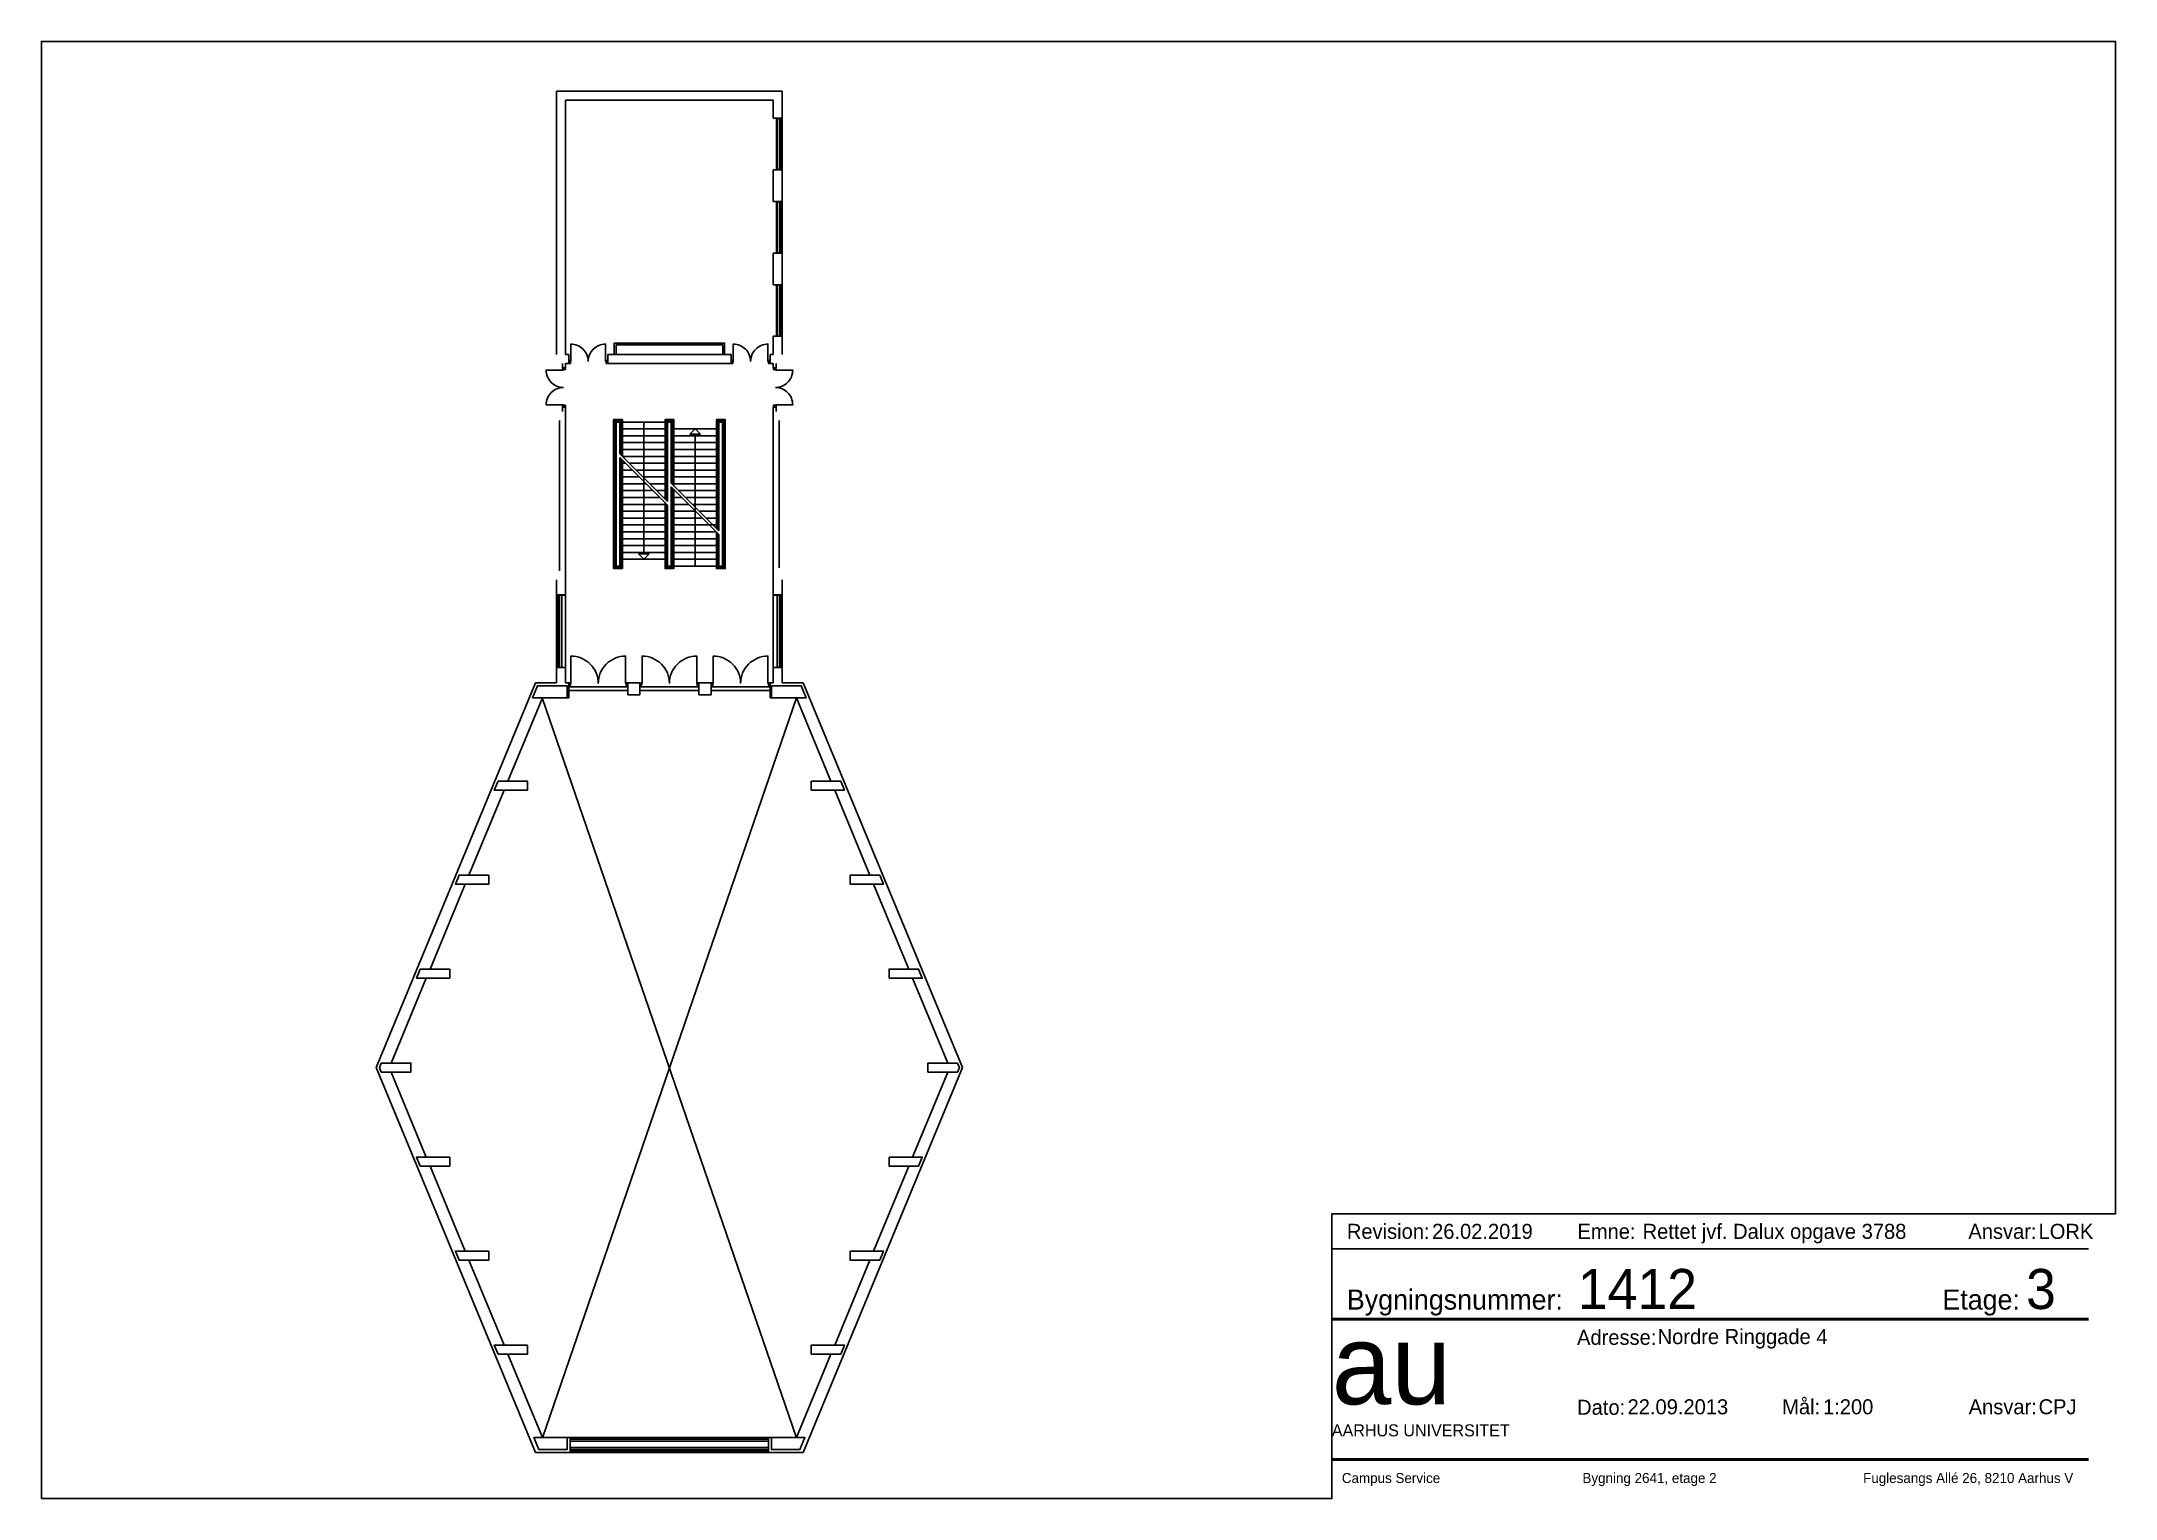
# Paper-space layout 'A3_pdf_liggende' of a CAD drawing. Header units: millimetres. Extents: x 0 to 414, y 0 to 291.
# The model-space entities are those that its viewports show. They can reach past a viewport. Long polylines and large blocks are cut down to what shows.
import ezdxf

# ---------------------------------------------------------------- set-up
doc = ezdxf.new("R2010")
doc.units = ezdxf.units.MM
doc.header["$LTSCALE"] = 100
doc.linetypes.add('HIDDEN', pattern=[5, 4, -1])
for name, color, linetype in [('A12----', 1, 'Continuous'), ('A21----', 7, 'Continuous'), ('a22--l-', 1, 'Continuous'), ('A22--U-', 3, 'Continuous'), ('A24----', 1, 'Continuous'), ('A314---', 1, 'Continuous'), ('A314-S-', 8, 'Continuous'), ('A321---', 1, 'Continuous'), ('A36----', 1, 'Continuous')]:
    doc.layers.add(name, color=color, linetype=linetype)
doc.layers.add('tegningsopsætning', color=7, linetype='Continuous', lineweight=50)
doc.styles.add('ISO', font='ISO')
doc.styles.add('tegningshoved str 3', font='', dxfattribs={"height": 3})
doc.styles.add('tegningshoved str 8', font='', dxfattribs={"height": 8})
doc.styles.get('tegningshoved str 3').set_extended_font_data('AU Passata')
doc.styles.get('tegningshoved str 8').set_extended_font_data('AU Passata')

# ---------------------------------------------------------------- blocks, each defined once
blk = doc.blocks.new('Tegningshoved')
at = {"layer": 'tegningsopsætning'}
for points in [[(0, 28), (151, 28)], [(0, 0), (151, 0)]]:
    blk.add_lwpolyline(points, dxfattribs=at)
at = {"layer": 'tegningsopsætning', "attachment_point": 1}
for s, width, heights, insert, char_height in [('{\\fAU Passata|b0|i0|c0|p34;Bygningsnummer:}', 14.039, [-5.33], (3, 33.89), 4), ('{\\fAU Passata|b0|i0|c0|p34;Etage:}', 14.039, [-5.33], (121.82, 33.89), 4), ('{\\fAU Passata|b0|i0|c0|p34;Adresse:}', 14.039, [-3], (48.92, 25.86), 3), ('{\\fAU Passata|b0|i0|c0|p34;Mål:}', 14.039, [-3], (89.85, 12), 3), ('{\\fAU Passata|b0|i0|c0|p34;Dato:}', 14.039, [-3], (48.94, 11.9), 3), ('{\\fAU Passata|b0|i0|c0|p34;Ansvar:}', 14.039, [-3], (127.06, 12), 3), ('{\\fAU Passata|b0|i0|c0|p34;AARHUS UNIVERSITET}', 76.8942, [-2.4], (0, 7), 2.4)]:
    blk.add_mtext_dynamic_manual_height_columns(s, width=width, gutter_width=1250, heights=heights, dxfattribs=dict(at, insert=insert, char_height=char_height))
at = {"layer": 'tegningsopsætning', "attachment_point": 1, "style": 'ISO'}
for s, width, heights, insert, char_height in [('{\\fAU Peto|b0|i0|c0|p82;au}', 20.8914, [10], (0, 27), 16), ('{\\fAU Passata Light|b0|i0|c0|p34;Campus Service^I^I^I^IBygning 2641, etage 2^I^I^I^IFuglesangs Allé 26, 8210 Aarhus V}', 148.2946, [-5.71], (2, -2.71), 2)]:
    blk.add_mtext_dynamic_manual_height_columns(s, width=width, gutter_width=1250, heights=heights, dxfattribs=dict(at, insert=insert, char_height=char_height))
blk = doc.blocks.new('aml. tegningshoved blok')
blk.add_blockref('Tegningshoved', (-156.36, 7.8))
at = {"layer": 'tegningsopsætning'}
for tag, p, height, style in [('XXXX', (-107.28, 37.8), 8, 'tegningshoved str 8'), ('X', (-17.84, 37.8), 8, 'tegningshoved str 8'), ('XXX', (-91.36, 30.8), 3, 'tegningshoved str 3'), ('XX.XX.2012', (-97.36, 16.8), 3, 'tegningshoved str 3'), ('1:XXX', (-58.36, 16.8), 3, 'tegningshoved str 3'), ('XXX', (-15.36, 16.8), 3, 'tegningshoved str 3')]:
    blk.add_attdef(tag, p, '', height=height, dxfattribs=dict(at, style=style))
blk = doc.blocks.new('Rev. blok')
for points in [[(-151, 11), (0, 11)], [(-151, 4), (0, 4)]]:
    blk.add_lwpolyline(points)
at = {"char_height": 3, "attachment_point": 1, "style": 'tegningshoved str 3'}
for s, insert in [('Revision:', (-148, 9)), ('Emne:', (-102, 9)), ('Ansvar:', (-24, 9))]:
    blk.add_mtext_dynamic_manual_height_columns(s, width=7, gutter_width=15, heights=[-3], dxfattribs=dict(at, insert=insert))
at = {"style": 'tegningshoved str 3'}
for tag, p in [('XX.XX.2012', (-131, 6)), ('XXX', (-89, 6)), ('XXX', (-10, 6))]:
    blk.add_attdef(tag, p, '', height=3, dxfattribs=at)
blk = doc.blocks.new('PIL')
for p, q in [((0, 0), (-212, -212)), ((0, 0), (212, -212)), ((-212, -212), (212, -212))]:
    blk.add_line(p, q)
blk = doc.blocks.new('DD156')
for points in [[(20, 110), (70, 110), (70, 0), (20, 0)], [(1540, 0), (1540, 110), (1490, 110), (1490, 0)]]:
    blk.add_lwpolyline(points, close=True)
for points in [[(780, 30, -0.414214), (90, -660), (90, 30)], [(780, 30, 0.414214), (1470, -660), (1470, 30)]]:
    blk.add_lwpolyline(points, format="xyb")
blk = doc.blocks.new('V206')
for p, q in [((2050, 110), (10, 110)), ((2050, 50), (10, 50))]:
    blk.add_line(p, q)
blk.add_lwpolyline([(2050, 0), (2050, 230), (10, 230), (10, 0)], close=True)
blk = doc.blocks.new('V206A3')
for p, q in [((2060, 205), (0, 205)), ((2060, 55), (0, 55))]:
    blk.add_line(p, q)
blk = doc.blocks.new('DD236')
for points in [[(20, 110), (70, 110), (70, 0), (20, 0)], [(2340, 0), (2340, 110), (2290, 110), (2290, 0)]]:
    blk.add_lwpolyline(points, close=True)
for points in [[(1180, 30, -0.414214), (90, -1060), (90, 30)], [(1180, 30, 0.414214), (2270, -1060), (2270, 30)]]:
    blk.add_lwpolyline(points, format="xyb")

msp = doc.modelspace()

# ---------------------------------------------------------------- linework, layer by layer
at = {"layer": 'A12----'}
for points in [[(-139078297, 257882677), (-139077117, 257882677), (-139077117, 257882197), (-139078496, 257882197)], [(-139068957, 257882677), (-139068957, 257882197), (-139067579, 257882197), (-139067777, 257882677)], [(-139078695, 257878507), (-139080024, 257878507), (-139079875, 257878867), (-139078695, 257878867)], [(-139067380, 257878507), (-139066051, 257878507), (-139066200, 257878867), (-139067380, 257878867)], [(-139080248, 257874757), (-139081576, 257874757), (-139081427, 257875117), (-139080248, 257875117)], [(-139065827, 257874757), (-139064498, 257874757), (-139064647, 257875117), (-139065827, 257875117)], [(-139081800, 257871007), (-139083129, 257871007), (-139082980, 257871367), (-139081800, 257871367)], [(-139064274, 257871007), (-139062945, 257871007), (-139063094, 257871367), (-139064274, 257871367)], [(-139084533, 257867617), (-139083353, 257867617), (-139083353, 257867257), (-139084533, 257867257), (-139084607, 257867437)], [(-139061542, 257867617), (-139062721, 257867617), (-139062721, 257867257), (-139061542, 257867257), (-139061467, 257867437)], [(-139081800, 257863867), (-139083129, 257863867), (-139082980, 257863507), (-139081800, 257863507)], [(-139064274, 257863867), (-139062945, 257863867), (-139063094, 257863507), (-139064274, 257863507)], [(-139080248, 257860117), (-139081576, 257860117), (-139081427, 257859757), (-139080248, 257859757)], [(-139065827, 257860117), (-139064498, 257860117), (-139064647, 257859757), (-139065827, 257859757)], [(-139078695, 257856367), (-139080024, 257856367), (-139079875, 257856007), (-139078695, 257856007)], [(-139067380, 257856367), (-139066051, 257856367), (-139066200, 257856007), (-139067380, 257856007)], [(-139077117, 257852677), (-139078446, 257852677), (-139078247, 257852197), (-139077117, 257852197)], [(-139068957, 257852677), (-139067628, 257852677), (-139067827, 257852197), (-139068957, 257852197)]]:
    msp.add_lwpolyline(points, close=True, dxfattribs=at)
at = {"layer": 'A21----'}
for p, q in [((-139068537, 257906397), (-139077537, 257906397)), ((-139077537, 257906397), (-139077537, 257895897)), ((-139068537, 257905317), (-139068537, 257906397)), ((-139068897, 257906037), (-139077177, 257906037)), ((-139077177, 257906037), (-139077177, 257895897)), ((-139068897, 257905317), (-139068897, 257906037)), ((-139068537, 257905317), (-139068897, 257905317)), ((-139068537, 257903257), (-139068897, 257903257)), ((-139068897, 257901997), (-139068897, 257903257)), ((-139068537, 257901997), (-139068537, 257903257)), ((-139068537, 257901997), (-139068897, 257901997)), ((-139068537, 257899937), (-139068897, 257899937)), ((-139068897, 257898677), (-139068897, 257899937)), ((-139068537, 257898677), (-139068537, 257899937)), ((-139068537, 257898677), (-139068897, 257898677)), ((-139068537, 257896617), (-139068897, 257896617)), ((-139068897, 257895897), (-139068897, 257896617)), ((-139068537, 257895897), (-139068537, 257896617)), ((-139077297, 257895357), (-139077297, 257895537)), ((-139077177, 257895357), (-139077297, 257895357)), ((-139077177, 257895357), (-139077177, 257895537)), ((-139068897, 257895357), (-139068897, 257895537)), ((-139068897, 257895357), (-139068777, 257895357)), ((-139068777, 257895357), (-139068777, 257895537)), ((-139077297, 257893797), (-139077177, 257893797)), ((-139077297, 257893617), (-139077297, 257893797)), ((-139077177, 257886297), (-139077177, 257893797)), ((-139068897, 257886297), (-139068897, 257893797)), ((-139068777, 257893797), (-139068897, 257893797)), ((-139068777, 257893617), (-139068777, 257893797)), ((-139077417, 257887257), (-139077417, 257893257)), ((-139068657, 257887377), (-139068657, 257893257)), ((-139077537, 257886297), (-139077537, 257886897)), ((-139077537, 257886297), (-139077177, 257886297)), ((-139068897, 257886297), (-139068537, 257886297)), ((-139068537, 257886297), (-139068537, 257886897)), ((-139077537, 257883397), (-139077177, 257883397)), ((-139077537, 257883397), (-139077537, 257882797)), ((-139077177, 257883397), (-139077177, 257882797)), ((-139068897, 257883397), (-139068897, 257882797)), ((-139068897, 257883397), (-139068537, 257883397)), ((-139068537, 257883397), (-139068537, 257882797)), ((-139084737, 257867437), (-139078377, 257882797)), ((-139078106, 257882197), (-139079485, 257878867)), ((-139078377, 257882797), (-139077537, 257882797)), ((-139077177, 257882797), (-139077057, 257882797)), ((-139077117, 257882197), (-139077057, 257882197)), ((-139077057, 257882797), (-139077057, 257882197)), ((-139069017, 257882797), (-139069017, 257882197)), ((-139069017, 257882797), (-139068897, 257882797)), ((-139069017, 257882197), (-139068957, 257882197)), ((-139068537, 257882797), (-139067697, 257882797)), ((-139067968, 257882197), (-139066590, 257878867)), ((-139067697, 257882797), (-139061337, 257867437)), ((-139079634, 257878507), (-139081038, 257875117)), ((-139066440, 257878507), (-139065037, 257875117)), ((-139081187, 257874757), (-139082590, 257871367)), ((-139064888, 257874757), (-139063484, 257871367)), ((-139082740, 257871007), (-139084143, 257867617)), ((-139063335, 257871007), (-139061931, 257867617)), ((-139078377, 257852077), (-139084737, 257867437)), ((-139082740, 257863867), (-139084143, 257867257)), ((-139061337, 257867437), (-139067697, 257852077)), ((-139063335, 257863867), (-139061931, 257867257)), ((-139081187, 257860117), (-139082590, 257863507)), ((-139064888, 257860117), (-139063484, 257863507)), ((-139079634, 257856367), (-139081038, 257859757)), ((-139066440, 257856367), (-139065037, 257859757)), ((-139078106, 257852677), (-139079485, 257856007)), ((-139067968, 257852677), (-139066590, 257856007)), ((-139077117, 257852677), (-139076997, 257852677)), ((-139076997, 257852077), (-139076997, 257852677)), ((-139069077, 257852077), (-139069077, 257852677)), ((-139068957, 257852677), (-139069077, 257852677)), ((-139078377, 257852077), (-139076997, 257852077)), ((-139067697, 257852077), (-139069077, 257852077))]:
    msp.add_line(p, q, dxfattribs=at)
at = {"layer": 'A21----', "color": 15}
msp.add_line((-139076997, 257852077), (-139069077, 257852077), dxfattribs=at)
at = {"layer": 'A21----'}
for points in [[(-139067970, 257852672), (-139078108, 257882192)], [(-139078104, 257852672), (-139067966, 257882192)]]:
    msp.add_lwpolyline(points, dxfattribs=at)
at = {"layer": 'a22--l-'}
for points in [[(-139075237, 257895897), (-139075237, 257896347), (-139070837, 257896347), (-139070837, 257895897)], [(-139075166, 257895897), (-139075166, 257896276), (-139070908, 257896276), (-139070908, 257895897)]]:
    msp.add_lwpolyline(points, dxfattribs=at)
at = {"layer": 'A22--U-'}
for p, q in [((-139077177, 257895897), (-139077057, 257895897)), ((-139077177, 257895537), (-139077057, 257895537)), ((-139077057, 257895897), (-139077057, 257895537)), ((-139075497, 257895897), (-139075497, 257895537)), ((-139075497, 257895897), (-139070577, 257895897)), ((-139075497, 257895537), (-139070577, 257895537)), ((-139070577, 257895897), (-139070577, 257895537)), ((-139068897, 257895897), (-139069017, 257895897)), ((-139069017, 257895897), (-139069017, 257895537)), ((-139068897, 257895537), (-139069017, 257895537)), ((-139074697, 257882797), (-139074697, 257882317)), ((-139074697, 257882797), (-139074217, 257882797)), ((-139074697, 257882317), (-139074217, 257882317)), ((-139074217, 257882797), (-139074217, 257882317)), ((-139071857, 257882797), (-139071377, 257882797)), ((-139071857, 257882797), (-139071857, 257882317)), ((-139071857, 257882317), (-139071377, 257882317)), ((-139071377, 257882797), (-139071377, 257882317))]:
    msp.add_line(p, q, dxfattribs=at)
at = {"layer": 'A24----'}
for p, q in [((-139074912, 257893197), (-139073212, 257893197)), ((-139073212, 257892923), (-139074912, 257892923)), ((-139074062, 257893197), (-139074062, 257887933)), ((-139072862, 257892923), (-139071162, 257892923)), ((-139073212, 257892649), (-139074912, 257892649)), ((-139073212, 257892375), (-139074912, 257892375)), ((-139073212, 257892102), (-139074912, 257892102)), ((-139072862, 257892649), (-139071162, 257892649)), ((-139072862, 257892375), (-139071162, 257892375)), ((-139072862, 257892102), (-139071162, 257892102)), ((-139072012, 257887447), (-139072012, 257892711)), ((-139073212, 257891828), (-139074912, 257891828)), ((-139074780, 257891554), (-139074912, 257891554)), ((-139074506, 257891280), (-139074912, 257891280)), ((-139073212, 257891554), (-139074638, 257891554)), ((-139073212, 257891280), (-139074365, 257891280)), ((-139072862, 257891828), (-139071162, 257891828)), ((-139072862, 257891554), (-139071162, 257891554)), ((-139072862, 257891280), (-139071162, 257891280)), ((-139074232, 257891006), (-139074912, 257891006)), ((-139073958, 257890732), (-139074912, 257890732)), ((-139073685, 257890459), (-139074912, 257890459)), ((-139073212, 257891006), (-139074091, 257891006)), ((-139073212, 257890732), (-139073817, 257890732)), ((-139073212, 257890459), (-139073543, 257890459)), ((-139072862, 257891006), (-139071162, 257891006)), ((-139072862, 257890732), (-139071162, 257890732)), ((-139072862, 257890459), (-139072805, 257890459)), ((-139072664, 257890459), (-139071162, 257890459)), ((-139073411, 257890185), (-139074912, 257890185)), ((-139073212, 257889911), (-139074912, 257889911)), ((-139073212, 257889637), (-139074912, 257889637)), ((-139073212, 257890185), (-139073269, 257890185)), ((-139072862, 257890185), (-139072531, 257890185)), ((-139072862, 257889911), (-139072258, 257889911)), ((-139072862, 257889637), (-139071984, 257889637)), ((-139072390, 257890185), (-139071162, 257890185)), ((-139072116, 257889911), (-139071162, 257889911)), ((-139071842, 257889637), (-139071162, 257889637)), ((-139073212, 257889363), (-139074912, 257889363)), ((-139073212, 257889090), (-139074912, 257889090)), ((-139073212, 257888816), (-139074912, 257888816)), ((-139072862, 257889363), (-139071710, 257889363)), ((-139072862, 257889090), (-139071162, 257889090)), ((-139072862, 257888816), (-139071162, 257888816)), ((-139071568, 257889363), (-139071162, 257889363)), ((-139073212, 257888542), (-139074912, 257888542)), ((-139073212, 257888268), (-139074912, 257888268)), ((-139073212, 257887994), (-139074912, 257887994)), ((-139072862, 257888542), (-139071162, 257888542)), ((-139072862, 257888268), (-139071162, 257888268)), ((-139072862, 257887994), (-139071162, 257887994)), ((-139073212, 257887721), (-139074912, 257887721)), ((-139072862, 257887721), (-139071162, 257887721)), ((-139072862, 257887447), (-139071162, 257887447))]:
    msp.add_line(p, q, dxfattribs=at)
at = {"layer": 'A24----', "linetype": 'HIDDEN'}
for p, q in [((-139075012, 257891928), (-139073112, 257890028)), ((-139075012, 257891786), (-139073112, 257889886)), ((-139072962, 257890757), (-139071062, 257888857)), ((-139072962, 257890616), (-139071062, 257888716))]:
    msp.add_line(p, q, dxfattribs=at)
at = {"layer": 'A24----'}
for points in [[(-139074912, 257891686), (-139074912, 257887347), (-139075262, 257887347), (-139075262, 257893297), (-139074912, 257893297), (-139074912, 257891828)], [(-139074962, 257891736), (-139074962, 257887397), (-139075212, 257887397), (-139075212, 257893247), (-139074962, 257893247), (-139074962, 257891878)], [(-139075012, 257891928), (-139075012, 257893197), (-139075162, 257893197), (-139075162, 257887447), (-139075012, 257887447), (-139075012, 257891786)], [(-139072862, 257890657), (-139072862, 257893297), (-139073212, 257893297), (-139073212, 257890128)], [(-139072912, 257890707), (-139072912, 257893247), (-139073162, 257893247), (-139073162, 257890078)], [(-139072962, 257890757), (-139072962, 257893197), (-139073112, 257893197), (-139073112, 257890028)], [(-139071162, 257888816), (-139071162, 257887347), (-139070812, 257887347), (-139070812, 257893297), (-139071162, 257893297), (-139071162, 257888957)], [(-139071112, 257888766), (-139071112, 257887397), (-139070862, 257887397), (-139070862, 257893247), (-139071112, 257893247), (-139071112, 257888907)], [(-139071062, 257888716), (-139071062, 257887447), (-139070912, 257887447), (-139070912, 257893197), (-139071062, 257893197), (-139071062, 257888857)], [(-139073212, 257889986), (-139073212, 257887347), (-139072862, 257887347), (-139072862, 257890516)], [(-139073162, 257889936), (-139073162, 257887397), (-139072912, 257887397), (-139072912, 257890566)], [(-139073112, 257889886), (-139073112, 257887447), (-139072962, 257887447), (-139072962, 257890616)]]:
    msp.add_lwpolyline(points, dxfattribs=at)
at = {"layer": 'A314---'}
for p, q in [((-139077482, 257886297), (-139077482, 257883397)), ((-139077332, 257886297), (-139077332, 257883397)), ((-139068742, 257886297), (-139068742, 257883397)), ((-139068592, 257886297), (-139068592, 257883397)), ((-139069077, 257852677), (-139076997, 257852677)), ((-139069077, 257852527), (-139076997, 257852527)), ((-139069077, 257852282), (-139076997, 257852282)), ((-139069077, 257852132), (-139076997, 257852132))]:
    msp.add_line(p, q, dxfattribs=at)
at = {"layer": 'A314-S-'}
for p, q in [((-139077487, 257886287), (-139077487, 257883407)), ((-139077427, 257886287), (-139077427, 257883407)), ((-139068647, 257886287), (-139068647, 257883407)), ((-139068587, 257886287), (-139068587, 257883407)), ((-139076937, 257852677), (-139076937, 257852607)), ((-139069137, 257852677), (-139069137, 257852607)), ((-139076937, 257852127), (-139076937, 257852197)), ((-139069137, 257852127), (-139069137, 257852197))]:
    msp.add_line(p, q, dxfattribs=at)
for points in [[(-139077537, 257886287), (-139077177, 257886287), (-139077177, 257883407), (-139077537, 257883407)], [(-139068537, 257886287), (-139068897, 257886287), (-139068897, 257883407), (-139068537, 257883407)], [(-139069087, 257852607), (-139076987, 257852607), (-139076987, 257852677), (-139069087, 257852677)], [(-139069087, 257852197), (-139076987, 257852197), (-139076987, 257852127), (-139069087, 257852127)]]:
    msp.add_lwpolyline(points, close=True, dxfattribs=at)
at = {"layer": 'A36----'}
for points in [[(-139077057, 257882482), (-139077057, 257882632), (-139074697, 257882632), (-139074697, 257882482)], [(-139074217, 257882482), (-139074217, 257882632), (-139071857, 257882632), (-139071857, 257882482)], [(-139071377, 257882482), (-139071377, 257882632), (-139069017, 257882632), (-139069017, 257882482)]]:
    msp.add_lwpolyline(points, close=True, dxfattribs=at)

# ---------------------------------------------------------------- block references
at = {"layer": 'A24----'}
msp.add_blockref('PIL', (-139072012, 257892923), dxfattribs=at)
at = {"layer": 'A24----', "rotation": 180}
msp.add_blockref('PIL', (-139074062, 257887721), dxfattribs=at)
at = {"layer": 'A314---', "rotation": 90}
for p in [(-139068537, 257903257), (-139068537, 257899937), (-139068537, 257896617)]:
    msp.add_blockref('V206A3', p, dxfattribs=at)
at = {"layer": 'A314-S-', "rotation": 90}
for p in [(-139068537, 257903257), (-139068537, 257899937), (-139068537, 257896617)]:
    msp.add_blockref('V206', p, dxfattribs=at)
at = {"layer": 'A321---'}
for name, p, rotation in [('DD156', (-139075497, 257895647), 180), ('DD156', (-139069017, 257895647), 180), ('DD156', (-139077297, 257895357), 270), ('DD156', (-139068777, 257893797), 90), ('DD236', (-139074697, 257882797), 180), ('DD236', (-139071857, 257882797), 180), ('DD236', (-139069017, 257882797), 180)]:
    msp.add_blockref(name, p, dxfattribs=dict(at, rotation=rotation))

psp = doc.layouts.new('A3_pdf_liggende')

# ---------------------------------------------------------------- linework, layer by layer
at = {"layer": 'DEFPOINTS'}
psp.add_lwpolyline([(0, 0), (257.45, 0), (257.45, 56.8), (413.81, 56.8), (413.81, 290.68), (0, 290.68), (0, 0)], close=True, dxfattribs=at)

# ---------------------------------------------------------------- block references
ref = psp.add_blockref('Rev. blok', (408.45, 45.8))
ref.add_attrib('XXX', 'LORK', (398.45, 51.8), dxfattribs={"height": 3, "style": 'tegningshoved str 3'})
ref.add_attrib('XXX', 'Rettet jvf. Dalux opgave 3788', (319.45, 51.8), dxfattribs={"height": 3, "style": 'tegningshoved str 3'})
ref.add_attrib('XX.XX.2012', '26.02.2019', (277.45, 51.8), dxfattribs={"height": 3, "style": 'tegningshoved str 3'})
ref = psp.add_blockref('aml. tegningshoved blok', (413.81, 0))
ref.add_attrib('XXXX', '1412', (306.52, 37.8), dxfattribs={"layer": 'tegningsopsætning', "height": 8, "style": 'tegningshoved str 8'})
ref.add_attrib('X', '3', (395.96, 37.8), dxfattribs={"layer": 'tegningsopsætning', "height": 8, "style": 'tegningshoved str 8'})
ref.add_attrib('XXX', 'Nordre Ringgade 4', (322.45, 30.8), dxfattribs={"layer": 'tegningsopsætning', "height": 3, "style": 'tegningshoved str 3'})
ref.add_attrib('XX.XX.2012', '22.09.2013', (316.45, 16.8), dxfattribs={"layer": 'tegningsopsætning', "height": 3, "style": 'tegningshoved str 3'})
ref.add_attrib('1:XXX', '1:200', (355.45, 16.8), dxfattribs={"layer": 'tegningsopsætning', "height": 3, "style": 'tegningshoved str 3'})
ref.add_attrib('XXX', 'CPJ', (398.45, 16.8), dxfattribs={"layer": 'tegningsopsætning', "height": 3, "style": 'tegningshoved str 3'})

# ---------------------------------------------------------------- viewports
at = {"layer": 'DEFPOINTS', "view_target_point": (-139073037.28, 257879236.77), "view_twist_angle": 360}
vp = psp.add_viewport(center=(206.9, 145.34), size=(413.81, 290.6818), view_center_point=(16323.51, 76.29), view_height=58136.3684, dxfattribs=at)
vp.dxf.flags = 0x10000  # cut along an outline
vp.dxf.clipping_boundary_handle = psp.add_lwpolyline([(0, 0), (257.45, 0), (257.45, 56.8), (413.81, 56.8), (413.81, 290.68), (0, 290.68), (0, 0)], format="xyb", close=True, dxfattribs={"invisible": 1}).dxf.handle

doc.saveas('drawing.dxf')
